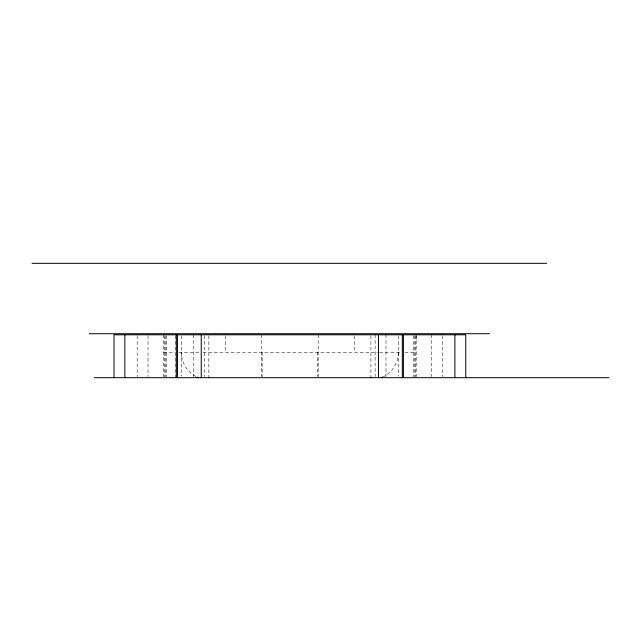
<?xml version="1.0" encoding="UTF-8"?>
<svg xmlns="http://www.w3.org/2000/svg" width="641" height="641" viewBox="0 0 641 641"><rect width="100%" height="100%" fill="white"/><g stroke="black" fill="none" stroke-linecap="round" stroke-linejoin="round"><path stroke-width="0.48" stroke-dasharray="3.21 2.4" d="M416.169 339.153L416.169 335.668M163.599 352.238L174.889 352.238M178.759 352.238L200.168 352.238M203.013 352.238L377.661 352.238M379.592 352.238L401.314 352.238M404.872 352.238L416.161 352.238M442.594 335.796L442.594 376.684M431.73 334.794L431.73 376.684M416.169 334.794L416.169 376.772M415.4 335.692L415.4 376.788M414.294 335.692L414.294 376.788M413.181 335.692L413.181 376.788M398.414 335.884L398.414 376.091M385.986 334.794L385.986 376.684M375.121 334.794L375.121 376.684M370.915 335.884L370.915 375.85M354.193 335.884L354.193 352.238M318.184 334.794L318.184 376.684M317.615 352.238L317.615 376.7M262.145 352.238L262.145 376.7M261.576 334.794L261.576 376.684M225.568 335.884L225.568 352.238M208.846 335.884L208.846 375.85M204.639 335.796L204.639 376.684M193.774 334.794L193.774 376.684M181.347 335.884L181.347 376.091M175.225 335.692L175.225 376.788M166.58 335.692L166.58 376.788M165.466 335.692L165.466 376.788M164.36 335.692L164.36 376.788M163.599 334.794L163.599 376.772M148.031 335.796L148.031 376.684M137.166 335.796L137.166 376.684M398.414 352.238A27.499 27.499 0 0 1 383.318 376.78M195.809 376.451A27.499 27.499 0 0 1 181.347 352.238"/><path stroke-width="0.96" d="M124.867 334.794L124.867 377.685M454.894 377.685L454.894 334.794M465.759 377.685L465.759 334.794L114.002 334.794L114.002 377.685M32.05 263.315L546.661 263.315M89.235 333.721L489.476 333.721M94.315 377.685L608.95 377.685M403.429 334.794L403.429 377.685M402.316 334.794L402.316 377.685M378.519 334.794L378.519 377.685M370.915 376.788L370.915 377.685M208.846 376.788L208.846 377.685M201.242 334.794L201.242 377.685M177.445 334.794L177.445 377.685M176.331 334.794L176.331 377.685M198.414 377.685A27.499 27.499 0 0 1 197.091 377.1M382.669 377.1A27.499 27.499 0 0 1 381.347 377.685"/></g></svg>
